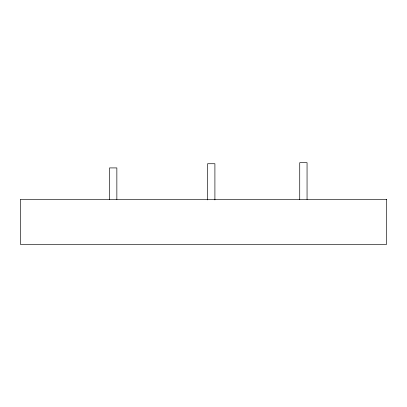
<?xml version="1.0" encoding="UTF-8"?>
<svg xmlns="http://www.w3.org/2000/svg" width="407" height="407" viewBox="0 0 407 407"><rect width="100%" height="100%" fill="white"/><g stroke="black" fill="none" stroke-linecap="round" stroke-linejoin="round"><path stroke-width="0.61" d="M307.056 199.501L307.056 162.683L299.73 162.683L299.73 199.501M214.906 199.913L214.906 163.731L207.58 163.731L207.58 199.913M116.855 199.501L116.855 167.918L109.529 167.918L109.529 199.501M386.65 199.313L20.35 199.313L20.35 244.317L386.65 244.317L386.65 199.313"/></g></svg>
